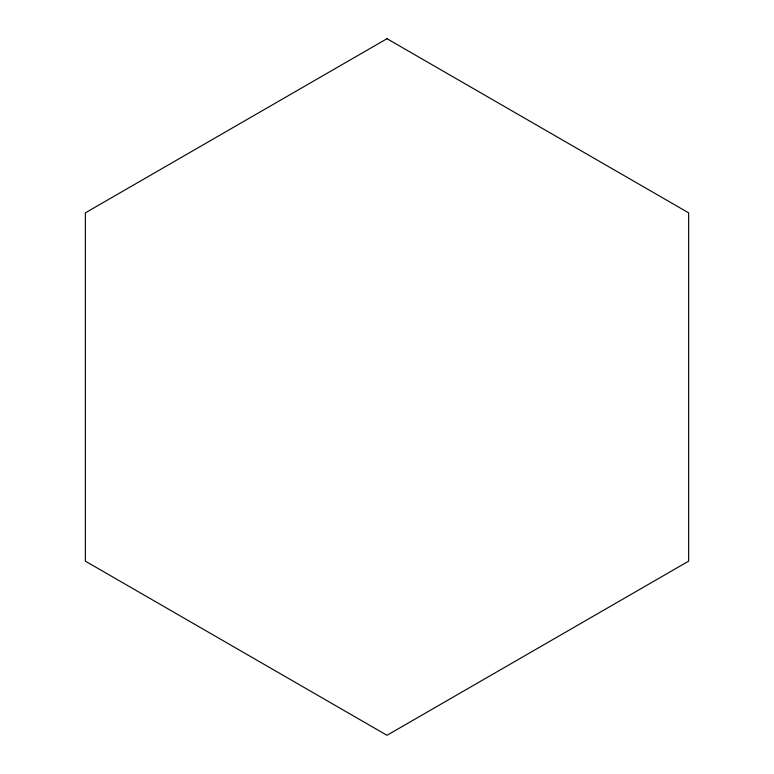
<?xml version="1.0" encoding="UTF-8"?>
<svg xmlns="http://www.w3.org/2000/svg" width="774" height="774" viewBox="0 0 774 774"><rect width="100%" height="100%" fill="white"/><g stroke="black" fill="none" stroke-linecap="round" stroke-linejoin="round"><path stroke-width="1.16" d="M387 38.7L85.363 212.85L85.363 561.15L387 735.3L688.637 561.15L688.637 212.85L387 38.7"/></g></svg>
